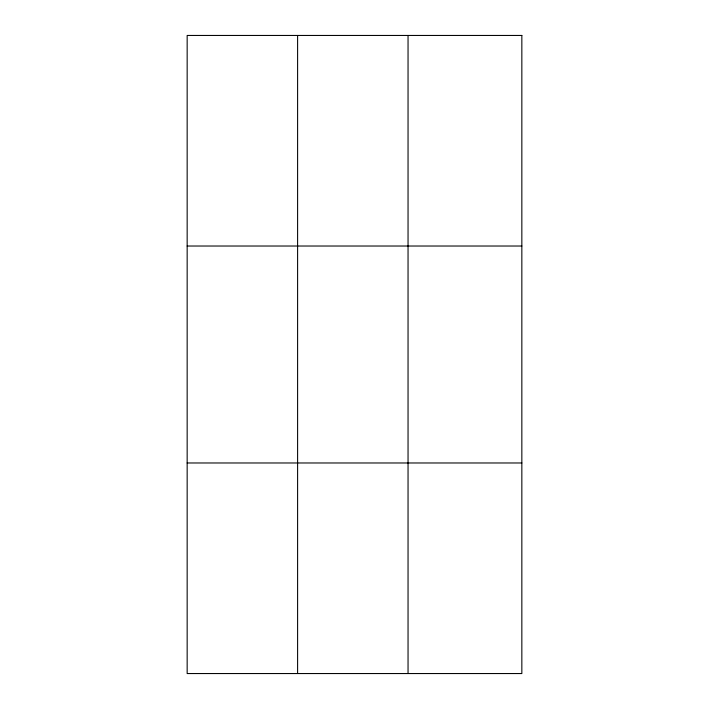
<?xml version="1.0" encoding="UTF-8"?>
<svg xmlns="http://www.w3.org/2000/svg" width="709" height="709" viewBox="0 0 709 709"><rect width="100%" height="100%" fill="white"/><g stroke="black" fill="none" stroke-linecap="round" stroke-linejoin="round"><path stroke-width="1.06" d="M408.047 35.45L408.047 673.55M187.158 246.023L521.842 246.023M187.158 462.977L521.842 462.977M297.603 35.45L297.603 673.55M521.842 35.45L521.842 673.55L187.158 673.55L187.158 35.45L521.842 35.45"/></g></svg>
